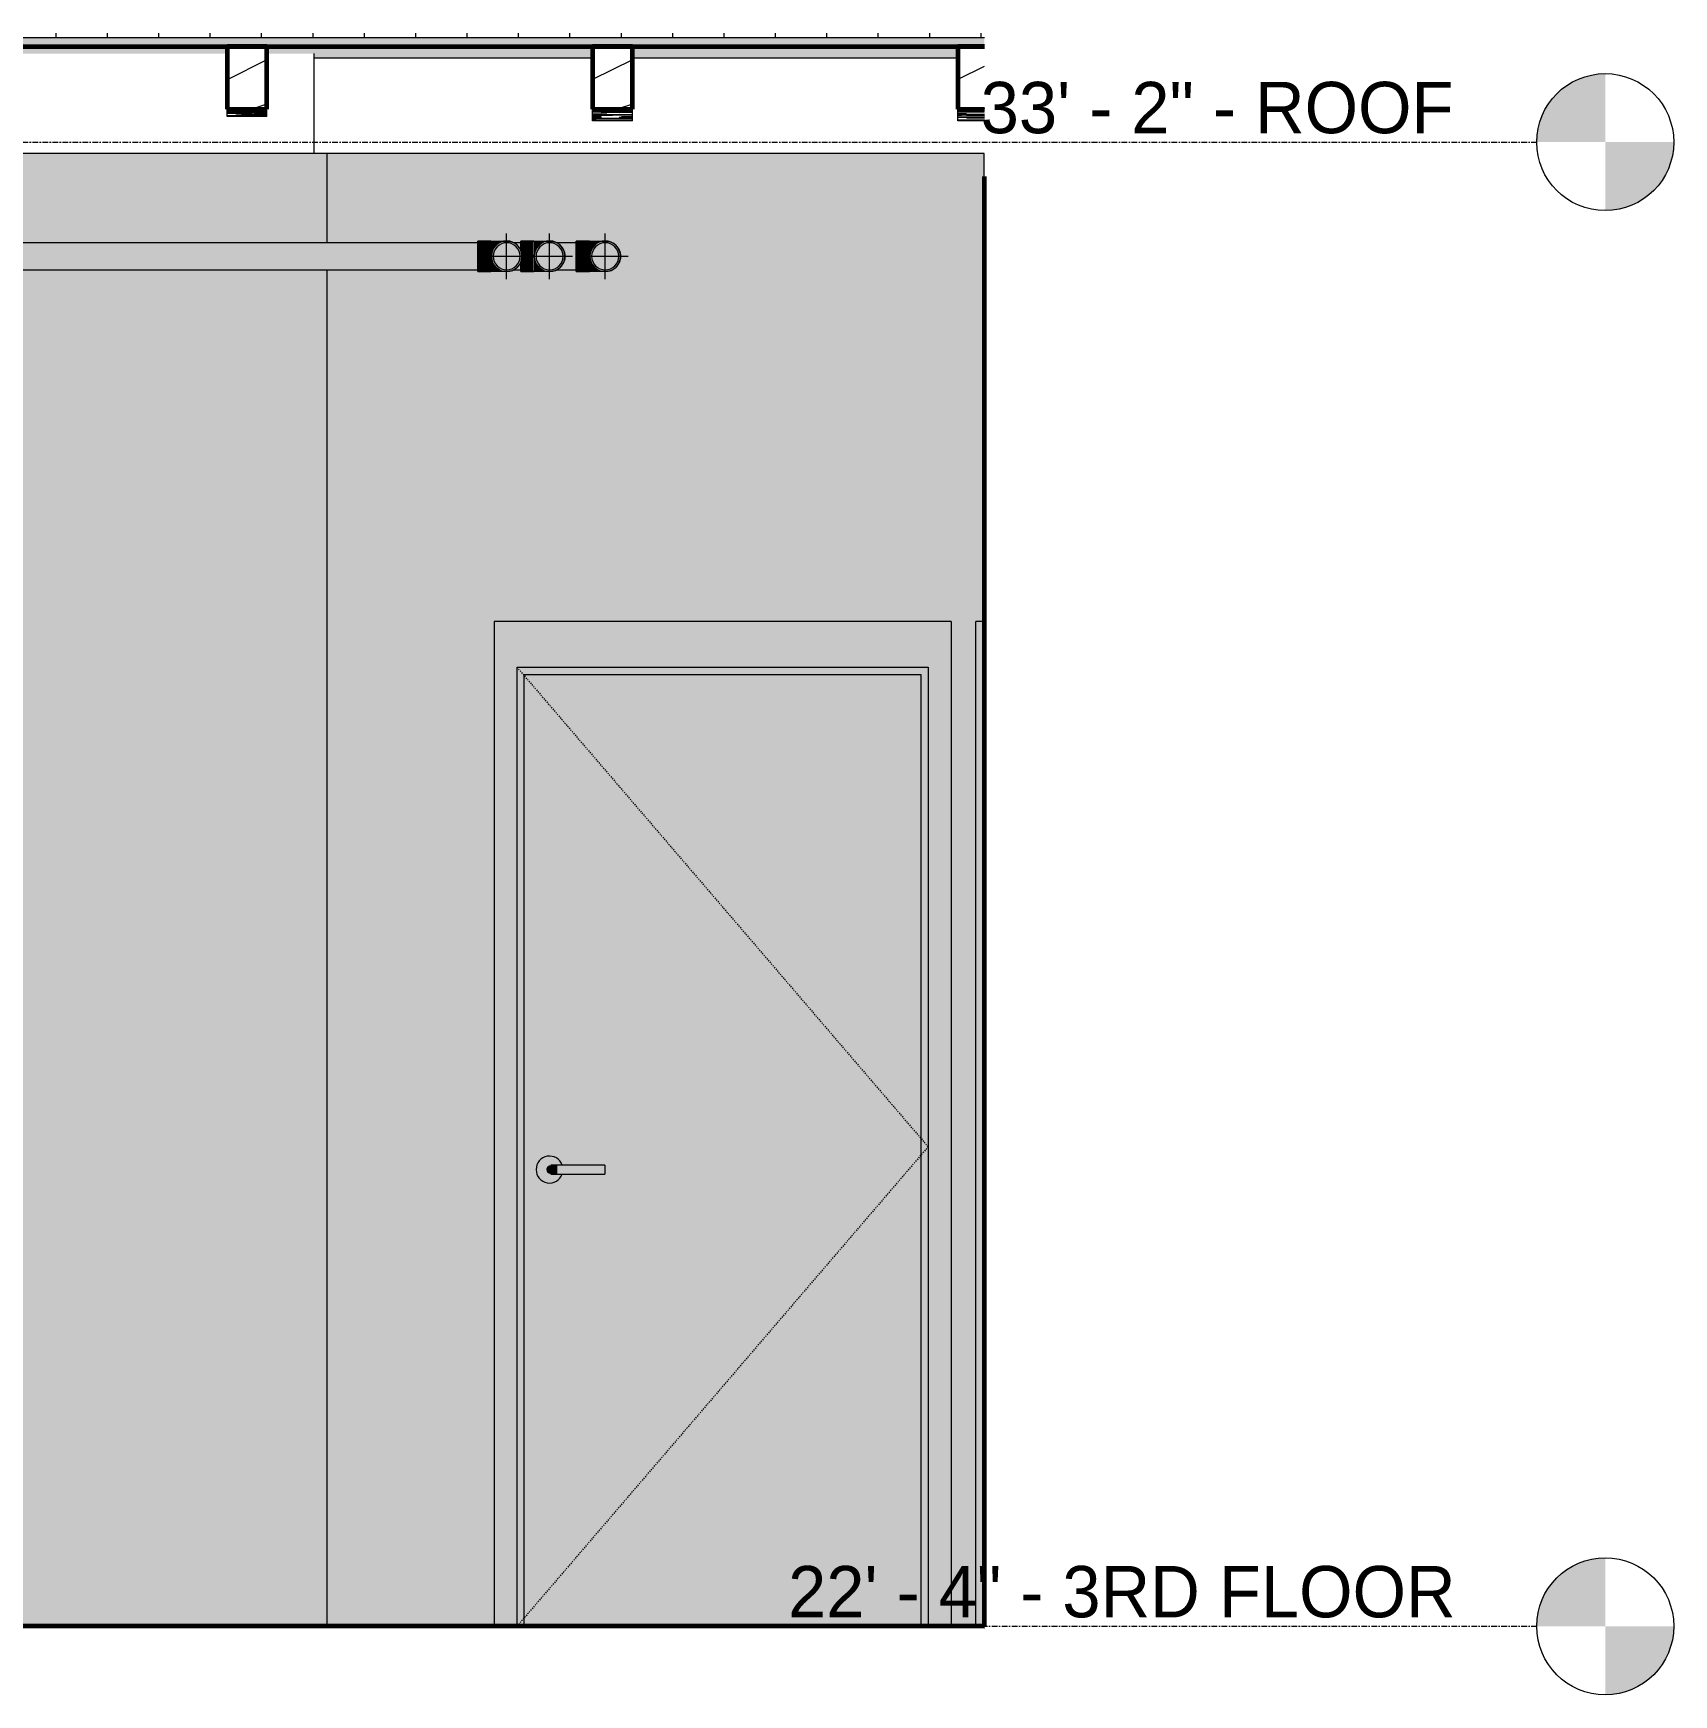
# Model space of a CAD drawing. Header units: inches. Extents: x 10304 to 16189, y 229 to 496.
# Drawn here: x 11663 to 11806.7, y 262 to 407.5 of the extents above; entities that cross this region are included whole.
import ezdxf

# ---------------------------------------------------------------- set-up
doc = ezdxf.new("R2010")
doc.units = ezdxf.units.IN
doc.header["$MEASUREMENT"] = 0
doc.linetypes.add('Dash 1_16_', pattern=[0.125, 0.0625, -0.0625])
doc.linetypes.add('Grid Line 1_2_', pattern=[0.875, 0.5, -0.125, 0.125, -0.125])
for name, color, linetype, lineweight in [('0-1', 7, 'Continuous', 5), ('0-2', 10, 'Continuous', 9), ('A-DOOR', 31, 'Continuous', 18), ('A-DOOR-1', 31, 'Dash 1_16_', 9), ('A-DOOR-2', 31, 'Continuous', 9), ('A-DOOR-FRAM', 31, 'Continuous', 9), ('A-DOOR-FRAM-1', 31, 'Continuous', 18), ('A-FLOR-1', 53, 'Continuous', 5), ('A-FLOR-2', 250, 'Continuous', 60), ('A-FLOR-3', 7, 'Continuous', 18), ('A-FLOR-LEVL', 51, 'Continuous', 9), ('A-FLOR-LEVL-1', 51, 'Grid Line 1_2_', 9), ('A-FLOR-MCUT-1', 7, 'Continuous', 18), ('A-FLOR-PATT-1', 10, 'Continuous', 9), ('A-FLOR-PATT-2', 253, 'Continuous', 9), ('A-ROOF-1', 7, 'Continuous', 18), ('I-WALL', 2, 'Continuous', 18), ('I-WALL-3', 2, 'Continuous', 5), ('I-WALL-4', 2, 'Continuous', 60), ('P-PIPE', 3, 'Continuous', 9), ('P-PIPE-1', 3, 'Continuous', 5), ('P-PIPE-CNTR', 3, 'Continuous', 9), ('S-BEAM', 12, 'Continuous', 9), ('S-BEAM-1', 10, 'Continuous', 9), ('S-BEAM-2', 250, 'Continuous', 60)]:
    doc.layers.add(name, color=color, linetype=linetype, lineweight=lineweight)
doc.styles.add('Century Gothic', font='ufonts.com_century-gothic.ttf', dxfattribs={"height": 4.5})
pattern_1 = [(216.87, (11407.228, 7.997), (23.9897714, 15.993643), [3.998, -35.986]), (206.565, (11412.026, 5.598), (-7.99708, -7.99662), [8.941, -8.941]), (198.435, (11412.026, 1.599), (-15.993845, -7.997098), [5.058, -20.23])]
pattern_2 = [(180.895, (11407.228, 400.879), (22.0729628793, 0.302817983), [3.199, -28.792]), (180.597, (11412.026, 400.829), (-11.193527481, -0.19964098), [7.997, -7.997]), (180.398, (11412.026, 400.746), (-17.592186552, -0.178205865), [4.798, -19.193])]

# ---------------------------------------------------------------- blocks, each defined once
blk = doc.blocks.new('CTR - 1st Phase - Shell_rvt-1-INTERIOR ELEVATION - CORRIDOR NORTH _302_N_ - 3RD FLOOR - NORTH WALL')
at = {"layer": 'A-FLOR-1'}
h = blk.add_hatch(color=256, dxfattribs=at)
h.paths.add_polyline_path([(11702.77, 405.38), (11712, 405.38), (11712, 406.39), (11683.5, 406.39), (11683.5, 405.75), (11687.61, 405.75), (11687.61, 405.38), (11688.74, 405.38)], flags=0)
h.paths.add_polyline_path([(11715.5, 405.38), (11744, 405.39), (11744, 406.39), (11715.5, 406.39), (11715.5, 405.52)], flags=0)
h.paths.add_polyline_path([(11008, 405.38), (11008, 406.39), (10979.5, 406.39), (10979.5, 405.38), (11007.85, 405.38)], flags=0)
h.paths.add_polyline_path([(11023.1, 405.38), (11024.23, 405.38), (11024.23, 405.75), (11040, 405.77), (11040, 406.39), (11011.5, 406.39), (11011.5, 405.38)], flags=0)
h.paths.add_polyline_path([(10967.19, 405.38), (10976, 405.38), (10976, 406.39), (10947.5, 406.39), (10947.5, 405.75), (10965.44, 405.75), (10965.44, 405.38), (10967.1, 405.38)], flags=0)
h.paths.add_polyline_path([(10354.9, 405.38), (10368, 405.38), (10368, 406.39), (10352.45, 406.38), (10352.46, 405.38)], flags=0)
h.paths.add_polyline_path([(10371.5, 405.38), (10400, 405.38), (10400, 406.39), (10371.5, 406.37), (10371.5, 405.51)], flags=0)
h.paths.add_polyline_path([(10403.5, 405.38), (10410.69, 405.38), (10410.69, 405.75), (10432, 405.75), (10432, 406.39), (10403.5, 406.39), (10403.5, 405.71)], flags=0)
h.paths.add_polyline_path([(10710.2, 405.38), (10710.94, 405.38), (10710.94, 405.75), (10720, 405.75), (10720, 406.39), (10691.5, 406.39), (10691.5, 405.38), (10709.81, 405.38)], flags=0)
h.paths.add_polyline_path([(10688, 405.38), (10688, 406.39), (10659.5, 406.39), (10659.5, 405.38), (10679.14, 405.38)], flags=0)
h.paths.add_polyline_path([(10652.15, 405.38), (10656, 405.38), (10656, 406.39), (10627.5, 406.39), (10627.5, 405.75), (10652.15, 405.75)], flags=0)
h.paths.add_polyline_path([(11433.9, 405.66), (11456, 405.66), (11456, 406.39), (11427.5, 406.39), (11427.5, 405.75), (11432.31, 405.75), (11432.31, 405.66)], flags=0)
h.paths.add_polyline_path([(11551.69, 405.66), (11551.69, 405.75), (11552, 405.75), (11552, 406.39), (11523.5, 406.39), (11523.5, 405.66), (11550.64, 405.66)], flags=0)
h.paths.add_polyline_path([(11460.42, 405.66), (11488, 405.66), (11488, 406.39), (11459.5, 406.39), (11459.5, 405.66)], flags=0)
h.paths.add_polyline_path([(11491.5, 405.66), (11520, 405.66), (11520, 406.39), (11491.5, 406.39), (11491.5, 405.71)], flags=0)
h.paths.add_polyline_path([(10819.5, 405.75), (10848, 405.75), (10848, 406.39), (10819.5, 406.39), (10819.5, 405.9)], flags=0)
h.paths.add_polyline_path([(11584, 405.75), (11584, 406.39), (11555.5, 406.39), (11555.5, 405.75), (11577.1, 405.75)], flags=0)
h.paths.add_polyline_path([(10766.26, 405.75), (10784, 405.75), (10784, 406.39), (10755.5, 406.39), (10755.5, 405.75)], flags=0)
h.paths.add_polyline_path([(11587.5, 405.75), (11616, 405.75), (11616, 406.39), (11587.5, 406.39), (11587.5, 405.79)], flags=0)
h.paths.add_polyline_path([(10816, 405.75), (10816, 406.39), (10787.5, 406.39), (10787.5, 405.75), (10809.82, 405.75)], flags=0)
h.paths.add_polyline_path([(10851.5, 405.75), (10880, 405.75), (10880, 406.39), (10851.5, 406.39), (10851.5, 405.87)], flags=0)
h.paths.add_polyline_path([(10752, 405.75), (10752, 406.39), (10723.5, 406.39), (10723.5, 405.75), (10744.48, 405.75)], flags=0)
h.paths.add_polyline_path([(10883.5, 405.75), (10912, 405.75), (10912, 406.39), (10883.5, 406.39), (10883.5, 405.84)], flags=0)
h.paths.add_polyline_path([(10915.5, 405.75), (10944, 405.75), (10944, 406.39), (10915.5, 406.39), (10915.5, 405.8)], flags=0)
h.paths.add_polyline_path([(10624, 405.75), (10624, 406.39), (10595.5, 406.39), (10595.5, 405.75), (10613.8, 405.75)], flags=0)
h.paths.add_polyline_path([(11619.5, 405.75), (11648, 405.75), (11648, 406.39), (11619.5, 406.39), (11619.5, 405.91)], flags=0)
h.paths.add_polyline_path([(10435.5, 405.75), (10464, 405.75), (10464, 406.39), (10435.5, 406.39), (10435.5, 406.21)], flags=0)
h.paths.add_polyline_path([(11424, 405.75), (11424, 406.39), (11395.5, 406.39), (11395.5, 405.75), (11419.64, 405.75)], flags=0)
h.paths.add_polyline_path([(11651.5, 405.75), (11680, 405.75), (11680, 406.39), (11651.5, 406.39), (11651.5, 406.03)], flags=0)
h.paths.add_polyline_path([(10467.5, 405.75), (10496, 405.75), (10496, 406.39), (10467.5, 406.39), (10467.5, 406.14)], flags=0)
h.paths.add_polyline_path([(11392, 405.75), (11392, 406.39), (11363.5, 406.39), (11363.5, 405.75), (11376.08, 405.75)], flags=0)
h.paths.add_polyline_path([(10592, 405.75), (10592, 406.39), (10563.5, 406.39), (10563.5, 405.75), (10570.25, 405.75)], flags=0)
h.paths.add_polyline_path([(11360, 405.75), (11360, 406.39), (11331.5, 406.39), (11331.5, 405.75), (11354.3, 405.75)], flags=0)
h.paths.add_polyline_path([(11168, 405.75), (11168, 406.39), (11139.5, 406.39), (11139.5, 405.75), (11158.29, 405.75)], flags=0)
h.paths.add_polyline_path([(11328, 405.75), (11328, 406.39), (11299.5, 406.39), (11299.5, 405.75), (11310.74, 405.75)], flags=0)
h.paths.add_polyline_path([(11043.5, 405.75), (11072, 405.75), (11072, 406.39), (11043.5, 406.39), (11043.5, 405.77)], flags=0)
h.paths.add_polyline_path([(10499.5, 405.75), (10528, 405.75), (10528, 406.39), (10499.5, 406.39), (10499.5, 406.08)], flags=0)
h.paths.add_polyline_path([(11296, 405.75), (11296, 406.39), (11267.5, 406.39), (11267.5, 405.75), (11288.96, 405.75)], flags=0)
h.paths.add_polyline_path([(10560, 405.75), (10560, 406.39), (10531.5, 406.39), (10531.5, 405.75), (10548.47, 405.75)], flags=0)
h.paths.add_polyline_path([(11075.5, 405.75), (11104, 405.75), (11104, 406.39), (11075.5, 406.39), (11075.5, 405.8)], flags=0)
h.paths.add_polyline_path([(11264, 405.75), (11264, 406.39), (11235.5, 406.39), (11235.5, 405.75), (11245.4, 405.75)], flags=0)
h.paths.add_polyline_path([(11107.5, 405.75), (11136, 405.75), (11136, 406.39), (11107.5, 406.39), (11107.5, 405.83)], flags=0)
h.paths.add_polyline_path([(11232, 405.75), (11232, 406.39), (11203.5, 406.39), (11203.5, 405.75), (11223.63, 405.75)], flags=0)
h.paths.add_polyline_path([(11171.5, 405.75), (11200, 405.75), (11200, 406.39), (11171.5, 406.39), (11171.5, 405.88)], flags=0)
at = {"layer": 'A-FLOR-PATT-1'}
h = blk.add_hatch(dxfattribs=at)
h.set_pattern_fill('FP_1', color=256, style=0, pattern_type=2)
h.set_pattern_definition([(0, (11404.029, 0), (0, 2.399), []), (315, (11404.029, 0), (2.3985062, 0), [3.393, -3.393]), (45, (11404.029, 0), (2.3985062, 0), [3.393, -3.393])])
h.paths.add_polyline_path([(11724.55, 406.39), (11746.33, 406.39), (11746.31, 407.14), (10352.45, 407.14), (10352.46, 406.39), (11702.77, 406.39)], flags=0)
at = {"layer": 'A-FLOR-PATT-2'}
h = blk.add_hatch(dxfattribs=at)
h.set_pattern_fill('FP_2', color=256, style=0, pattern_type=2)
h.set_pattern_definition([(0, (11404.029, 0), (0, 4.5), []), (90, (11404.029, 0), (-4.5, 3e-16), [])])
h.paths.add_polyline_path([(11092.95, 407.14), (11746.33, 407.14), (11746.33, 407.54), (10352.45, 407.54), (10352.45, 407.14), (11071.17, 407.14)], flags=0)
at = {"layer": 'A-FLOR-2'}
for p, q in [((10352.45, 406.39), (11746.33, 406.39)), ((11746.33, 268), (10352.45, 268))]:
    blk.add_line(p, q, dxfattribs=at)
at = {"layer": 'A-FLOR-3'}
for p, q in [((11687.61, 405.38), (11712, 405.38)), ((11715.5, 405.38), (11744, 405.38))]:
    blk.add_line(p, q, dxfattribs=at)
at = {"layer": 'A-FLOR-MCUT-1'}
blk.add_line((11746.33, 407.14), (10352.45, 407.14), dxfattribs=at)
at = {"layer": 'A-ROOF-1'}
blk.add_line((11687.61, 405.75), (11687.61, 397), dxfattribs=at)
blk = doc.blocks.new('LVL-Laminated Veneer Lumber - 4X6 S_ PINE - NO_ 1-V36-INTERIOR ELEVATION - CORRIDOR NORTH _302_N_ - 3RD FLOOR - NORTH WALL')
at = {"layer": 'S-BEAM'}
h = blk.add_hatch(dxfattribs=at)
h.set_pattern_fill('FP_5', color=256, style=0, pattern_type=2)
h.set_pattern_definition(pattern_1)
h.paths.add_polyline_path([(11683.5, 400.89), (11683.5, 406.39), (11680, 406.39), (11680, 400.89), (11680.99, 400.89)], flags=0)
at = {"layer": 'S-BEAM-1'}
h = blk.add_hatch(dxfattribs=at)
h.set_pattern_fill('FP_6', color=256, style=0, pattern_type=2)
h.set_pattern_definition(pattern_2)
h.paths.add_polyline_path([(11680, 400.25), (11683.5, 400.25), (11683.5, 400.89), (11680, 400.89)], flags=0)
for p, q in [((11680, 400.25), (11680, 400.89)), ((11683.5, 400.25), (11680, 400.25)), ((11683.5, 400.25), (11683.5, 400.89))]:
    blk.add_line(p, q, dxfattribs=at)
at = {"layer": 'S-BEAM-2'}
for p, q in [((11683.5, 406.39), (11680, 406.39)), ((11680, 406.39), (11680, 400.89)), ((11683.5, 400.89), (11683.5, 406.39)), ((11680, 400.89), (11683.5, 400.89))]:
    blk.add_line(p, q, dxfattribs=at)
blk = doc.blocks.new('LVL-Laminated Veneer Lumber - 4X6 S_ PINE - NO_ 1-V37-INTERIOR ELEVATION - CORRIDOR NORTH _302_N_ - 3RD FLOOR - NORTH WALL')
at = {"layer": 'S-BEAM'}
h = blk.add_hatch(dxfattribs=at)
h.set_pattern_fill('FP_5', color=256, style=0, pattern_type=2)
h.set_pattern_definition(pattern_1)
h.paths.add_polyline_path([(11712, 400.89), (11715.5, 400.89), (11715.5, 406.39), (11712, 406.39), (11712, 405.38)], flags=0)
at = {"layer": 'S-BEAM-1'}
h = blk.add_hatch(dxfattribs=at)
h.set_pattern_fill('FP_6', color=256, style=0, pattern_type=2)
h.set_pattern_definition(pattern_2)
h.paths.add_polyline_path([(11715.5, 399.88), (11715.5, 400.89), (11712, 400.89), (11712, 399.88)], flags=0)
for p, q in [((11712, 399.88), (11712, 400.89)), ((11715.5, 399.88), (11715.5, 400.89)), ((11715.5, 399.88), (11712, 399.88))]:
    blk.add_line(p, q, dxfattribs=at)
at = {"layer": 'S-BEAM-2'}
for p, q in [((11715.5, 406.39), (11712, 406.39)), ((11712, 406.39), (11712, 400.89)), ((11715.5, 400.89), (11715.5, 406.39)), ((11712, 400.89), (11715.5, 400.89))]:
    blk.add_line(p, q, dxfattribs=at)
blk = doc.blocks.new('LVL-Laminated Veneer Lumber - 4X6 S_ PINE - NO_ 1-2360220-INTERIOR ELEVATION - CORRIDOR NORTH _302_N_ - 3RD FLOOR - NORTH WALL')
at = {"layer": 'S-BEAM'}
h = blk.add_hatch(dxfattribs=at)
h.set_pattern_fill('FP_5', color=256, style=0, pattern_type=2)
h.set_pattern_definition(pattern_1)
h.paths.add_polyline_path([(11746.31, 400.89), (11746.33, 400.89), (11746.31, 406.39), (11744, 406.38), (11744, 400.89)], flags=0)
at = {"layer": 'S-BEAM-1'}
h = blk.add_hatch(dxfattribs=at)
h.set_pattern_fill('FP_6', color=256, style=0, pattern_type=2)
h.set_pattern_definition(pattern_2)
h.paths.add_polyline_path([(11746.33, 399.88), (11746.31, 400.89), (11744, 400.89), (11744, 399.88), (11746.31, 399.88)], flags=0)
for p, q in [((11744, 399.88), (11744, 400.89)), ((11746.33, 399.88), (11744, 399.88))]:
    blk.add_line(p, q, dxfattribs=at)
at = {"layer": 'S-BEAM-2'}
for p, q in [((11746.33, 406.39), (11744, 406.39)), ((11744, 406.39), (11744, 400.89)), ((11744, 400.89), (11746.33, 400.89))]:
    blk.add_line(p, q, dxfattribs=at)
blk = doc.blocks.new('CTR - 1st Phase - Structure_rvt-1-INTERIOR ELEVATION - CORRIDOR NORTH _302_N_ - 3RD FLOOR - NORTH WALL')
at = {"layer": '0-2'}
for name in ['LVL-Laminated Veneer Lumber - 4X6 S_ PINE - NO_ 1-V36-INTERIOR ELEVATION - CORRIDOR NORTH _302_N_ - 3RD FLOOR - NORTH WALL', 'LVL-Laminated Veneer Lumber - 4X6 S_ PINE - NO_ 1-V37-INTERIOR ELEVATION - CORRIDOR NORTH _302_N_ - 3RD FLOOR - NORTH WALL', 'LVL-Laminated Veneer Lumber - 4X6 S_ PINE - NO_ 1-2360220-INTERIOR ELEVATION - CORRIDOR NORTH _302_N_ - 3RD FLOOR - NORTH WALL']:
    blk.add_blockref(name, (0, 0), dxfattribs=at)
blk = doc.blocks.new('Elbow - PVC - Sch 40 - Standard-V1-INTERIOR ELEVATION - CORRIDOR NORTH _302_N_ - 3RD FLOOR - NORTH WALL')
at = {"layer": 'P-PIPE'}
for points in [[(11710.59, 388), (11711.74, 388), (11711.74, 389.34), (11710.59, 389.34), (11710.59, 388.31)], [(11711.77, 388), (11711.78, 388.01), (11711.82, 388.35), (11711.97, 388.69), (11712.17, 388.95), (11712.5, 389.19), (11712.79, 389.31), (11713, 389.34), (11711.96, 389.34), (11711.74, 389.34), (11711.74, 388)], [(11711.74, 386.66), (11711.74, 388), (11710.59, 388), (11710.59, 386.66), (11710.94, 386.66)], [(11713.12, 386.66), (11712.75, 386.71), (11712.43, 386.85), (11712.12, 387.11), (11711.94, 387.37), (11711.82, 387.67), (11711.77, 388), (11711.74, 388), (11711.74, 386.66), (11713.04, 386.66)]]:
    blk.add_hatch(color=256, dxfattribs=at).paths.add_polyline_path(points, flags=0)
h = blk.add_hatch(color=256, dxfattribs=at)
h.paths.add_polyline_path([(11713.12, 386.66), (11713.47, 386.7), (11713.81, 386.85), (11714.07, 387.05), (11714.31, 387.38), (11714.42, 387.69), (11714.46, 388.03), (11714.42, 388.35), (11714.27, 388.69), (11714.07, 388.95), (11713.71, 389.2), (11713.47, 389.3), (11713.12, 389.34), (11712.77, 389.3), (11712.43, 389.15), (11712.17, 388.95), (11711.93, 388.62), (11711.82, 388.33), (11711.78, 387.99), (11711.82, 387.65), (11711.97, 387.31), (11712.17, 387.05), (11712.53, 386.8), (11712.81, 386.7)], flags=0)
h.paths.add_polyline_path([(11713.12, 386.81), (11712.81, 386.85), (11712.47, 387.01), (11712.28, 387.16), (11712.09, 387.41), (11711.97, 387.69), (11711.93, 388), (11711.97, 388.31), (11712.09, 388.59), (11712.3, 388.85), (11712.53, 389.03), (11712.81, 389.15), (11713.12, 389.19), (11713.43, 389.15), (11713.75, 389), (11713.96, 388.84), (11714.15, 388.59), (11714.27, 388.31), (11714.31, 388), (11714.27, 387.69), (11714.11, 387.36), (11713.96, 387.16), (11713.66, 386.95), (11713.43, 386.85), (11713.16, 386.82)], flags=0)
for p, q in [((11711.74, 389.34), (11710.59, 389.34)), ((11710.59, 388), (11710.59, 389.34)), ((11710.59, 386.66), (11710.59, 388)), ((11710.59, 386.66), (11711.74, 386.66))]:
    blk.add_line(p, q, dxfattribs=at)
at = {"layer": 'P-PIPE', "flags": 128}
for points in [[(11711.74, 389.34), (11711.8, 389.34), (11711.85, 389.34), (11711.91, 389.34), (11711.96, 389.34), (11712.02, 389.34), (11712.07, 389.34), (11712.12, 389.34), (11712.18, 389.34), (11712.23, 389.34), (11712.28, 389.34), (11712.33, 389.34), (11712.38, 389.34), (11712.43, 389.34), (11712.48, 389.34), (11712.52, 389.34), (11712.57, 389.34), (11712.61, 389.34), (11712.65, 389.34), (11712.69, 389.34), (11712.73, 389.34), (11712.77, 389.34), (11712.8, 389.34), (11712.84, 389.34), (11712.87, 389.34), (11712.9, 389.34), (11712.93, 389.34), (11712.96, 389.34), (11712.98, 389.34), (11713.01, 389.34), (11713.03, 389.34), (11713.05, 389.34), (11713.06, 389.34), (11713.08, 389.34), (11713.09, 389.34), (11713.1, 389.34), (11713.11, 389.34), (11713.11, 389.34), (11713.12, 389.34), (11713.12, 389.34), (11713.12, 389.34)], [(11713.12, 389.34), (11713.17, 389.34), (11713.23, 389.34), (11713.28, 389.33), (11713.33, 389.33), (11713.39, 389.32), (11713.44, 389.31), (11713.49, 389.29), (11713.54, 389.28), (11713.59, 389.26), (11713.64, 389.24), (11713.69, 389.22), (11713.74, 389.19), (11713.79, 389.17), (11713.83, 389.14), (11713.88, 389.11), (11713.92, 389.08), (11713.97, 389.05), (11714.01, 389.01), (11714.05, 388.97), (11714.08, 388.94), (11714.12, 388.9), (11714.16, 388.86), (11714.19, 388.81), (11714.22, 388.77), (11714.25, 388.73), (11714.28, 388.68), (11714.31, 388.63), (11714.33, 388.59), (11714.35, 388.54), (11714.37, 388.49), (11714.39, 388.44), (11714.41, 388.39), (11714.42, 388.33), (11714.43, 388.28), (11714.44, 388.23), (11714.45, 388.18), (11714.46, 388.12), (11714.46, 388.07), (11714.46, 388.01), (11714.46, 388)], [(11714.46, 388), (11714.46, 387.95), (11714.46, 387.89), (11714.45, 387.84), (11714.45, 387.79), (11714.44, 387.73), (11714.43, 387.68), (11714.41, 387.63), (11714.4, 387.58), (11714.38, 387.53), (11714.36, 387.48), (11714.34, 387.43), (11714.31, 387.38), (11714.29, 387.33), (11714.26, 387.29), (11714.23, 387.24), (11714.2, 387.2), (11714.16, 387.15), (11714.13, 387.11), (11714.09, 387.07), (11714.06, 387.04), (11714.02, 387), (11713.98, 386.96), (11713.93, 386.93), (11713.89, 386.9), (11713.85, 386.87), (11713.8, 386.84), (11713.75, 386.81), (11713.71, 386.79), (11713.66, 386.77), (11713.61, 386.75), (11713.56, 386.73), (11713.51, 386.71), (11713.45, 386.7), (11713.4, 386.69), (11713.35, 386.68), (11713.3, 386.67), (11713.24, 386.66), (11713.19, 386.66), (11713.13, 386.66), (11713.12, 386.66)], [(11713.12, 386.66), (11713.12, 386.66), (11713.12, 386.66), (11713.11, 386.66), (11713.1, 386.66), (11713.09, 386.66), (11713.08, 386.66), (11713.07, 386.66), (11713.05, 386.66), (11713.03, 386.66), (11713.01, 386.66), (11712.99, 386.66), (11712.96, 386.66), (11712.94, 386.66), (11712.91, 386.66), (11712.88, 386.66), (11712.85, 386.66), (11712.81, 386.66), (11712.78, 386.66), (11712.74, 386.66), (11712.7, 386.66), (11712.66, 386.66), (11712.62, 386.66), (11712.58, 386.66), (11712.53, 386.66), (11712.49, 386.66), (11712.44, 386.66), (11712.39, 386.66), (11712.34, 386.66), (11712.29, 386.66), (11712.24, 386.66), (11712.19, 386.66), (11712.14, 386.66), (11712.09, 386.66), (11712.03, 386.66), (11711.98, 386.66), (11711.92, 386.66), (11711.87, 386.66), (11711.81, 386.66), (11711.76, 386.66), (11711.74, 386.66)]]:
    blk.add_lwpolyline(points, dxfattribs=at)
at = {"layer": 'P-PIPE'}
for start, end in [(0, 180), (180, 0)]:
    blk.add_arc((11713.12, 388), 1.34, start, end, dxfattribs=at)
blk = doc.blocks.new('Elbow - PVC - Sch 40 - Standard-V2-INTERIOR ELEVATION - CORRIDOR NORTH _302_N_ - 3RD FLOOR - NORTH WALL')
at = {"layer": 'P-PIPE'}
for points in [[(11705.83, 388), (11706.87, 388), (11706.85, 389.34), (11705.72, 389.34), (11705.72, 388.52), (11705.79, 388.31)], [(11706.89, 388), (11706.91, 388.01), (11706.95, 388.35), (11707.1, 388.69), (11707.3, 388.95), (11707.63, 389.19), (11707.92, 389.31), (11708.17, 389.34), (11707.08, 389.34), (11706.87, 389.34), (11706.87, 388)], [(11706.87, 386.66), (11706.85, 388), (11705.83, 388), (11705.79, 387.65), (11705.72, 387.48), (11705.72, 386.66), (11706.85, 386.66)], [(11706.87, 386.66), (11708.17, 386.67), (11707.88, 386.71), (11707.55, 386.85), (11707.25, 387.11), (11707.05, 387.41), (11706.94, 387.69), (11706.89, 388), (11706.87, 388), (11706.87, 386.7)]]:
    blk.add_hatch(color=256, dxfattribs=at).paths.add_polyline_path(points, flags=0)
h = blk.add_hatch(color=256, dxfattribs=at)
h.paths.add_polyline_path([(11708.25, 386.66), (11708.6, 386.7), (11708.94, 386.85), (11709.2, 387.05), (11709.44, 387.41), (11709.55, 387.69), (11709.59, 388), (11709.55, 388.35), (11709.39, 388.69), (11709.2, 388.95), (11708.84, 389.2), (11708.56, 389.3), (11708.21, 389.34), (11707.9, 389.3), (11707.55, 389.15), (11707.3, 388.95), (11707.05, 388.59), (11706.94, 388.31), (11706.91, 387.99), (11706.95, 387.65), (11707.1, 387.31), (11707.3, 387.05), (11707.65, 386.8), (11707.94, 386.7), (11708.21, 386.66)], flags=0)
h.paths.add_polyline_path([(11708.25, 386.81), (11707.94, 386.85), (11707.6, 387.01), (11707.41, 387.16), (11707.22, 387.41), (11707.1, 387.69), (11707.06, 388), (11707.1, 388.31), (11707.22, 388.59), (11707.41, 388.84), (11707.65, 389.03), (11707.94, 389.15), (11708.25, 389.19), (11708.56, 389.15), (11708.88, 389), (11709.09, 388.84), (11709.28, 388.59), (11709.39, 388.31), (11709.44, 388), (11709.39, 387.69), (11709.24, 387.36), (11709.09, 387.16), (11708.84, 386.97), (11708.56, 386.85), (11708.25, 386.81)], flags=0)
for p, q in [((11706.87, 389.34), (11705.72, 389.34)), ((11705.72, 388.53), (11705.72, 389.34)), ((11705.72, 386.66), (11705.72, 387.47)), ((11705.72, 386.66), (11706.87, 386.66))]:
    blk.add_line(p, q, dxfattribs=at)
at = {"layer": 'P-PIPE', "flags": 128}
for points in [[(11706.87, 389.34), (11706.93, 389.34), (11706.98, 389.34), (11707.04, 389.34), (11707.09, 389.34), (11707.15, 389.34), (11707.2, 389.34), (11707.25, 389.34), (11707.31, 389.34), (11707.36, 389.34), (11707.41, 389.34), (11707.46, 389.34), (11707.51, 389.34), (11707.56, 389.34), (11707.6, 389.34), (11707.65, 389.34), (11707.69, 389.34), (11707.74, 389.34), (11707.78, 389.34), (11707.82, 389.34), (11707.86, 389.34), (11707.9, 389.34), (11707.93, 389.34), (11707.97, 389.34), (11708, 389.34), (11708.03, 389.34), (11708.06, 389.34), (11708.09, 389.34), (11708.11, 389.34), (11708.13, 389.34), (11708.15, 389.34), (11708.17, 389.34), (11708.19, 389.34), (11708.2, 389.34), (11708.22, 389.34), (11708.23, 389.34), (11708.24, 389.34), (11708.24, 389.34), (11708.25, 389.34), (11708.25, 389.34), (11708.25, 389.34)], [(11708.25, 389.34), (11708.3, 389.34), (11708.36, 389.34), (11708.41, 389.33), (11708.46, 389.33), (11708.51, 389.32), (11708.57, 389.31), (11708.62, 389.29), (11708.67, 389.28), (11708.72, 389.26), (11708.77, 389.24), (11708.82, 389.22), (11708.87, 389.19), (11708.92, 389.17), (11708.96, 389.14), (11709.01, 389.11), (11709.05, 389.08), (11709.09, 389.05), (11709.13, 389.01), (11709.17, 388.97), (11709.21, 388.94), (11709.25, 388.9), (11709.28, 388.86), (11709.32, 388.81), (11709.35, 388.77), (11709.38, 388.73), (11709.41, 388.68), (11709.43, 388.63), (11709.46, 388.59), (11709.48, 388.54), (11709.5, 388.49), (11709.52, 388.44), (11709.54, 388.39), (11709.55, 388.33), (11709.56, 388.28), (11709.57, 388.23), (11709.58, 388.18), (11709.59, 388.12), (11709.59, 388.07), (11709.59, 388.01), (11709.59, 388)], [(11709.59, 388), (11709.59, 387.95), (11709.59, 387.89), (11709.58, 387.84), (11709.57, 387.79), (11709.57, 387.73), (11709.55, 387.68), (11709.54, 387.63), (11709.52, 387.58), (11709.51, 387.53), (11709.49, 387.48), (11709.46, 387.43), (11709.44, 387.38), (11709.41, 387.33), (11709.39, 387.29), (11709.36, 387.24), (11709.33, 387.2), (11709.29, 387.15), (11709.26, 387.11), (11709.22, 387.07), (11709.18, 387.04), (11709.15, 387), (11709.1, 386.96), (11709.06, 386.93), (11709.02, 386.9), (11708.97, 386.87), (11708.93, 386.84), (11708.88, 386.81), (11708.83, 386.79), (11708.78, 386.77), (11708.73, 386.75), (11708.68, 386.73), (11708.63, 386.71), (11708.58, 386.7), (11708.53, 386.69), (11708.48, 386.68), (11708.42, 386.67), (11708.37, 386.66), (11708.32, 386.66), (11708.26, 386.66), (11708.25, 386.66)], [(11708.25, 386.66), (11708.25, 386.66), (11708.24, 386.66), (11708.24, 386.66), (11708.23, 386.66), (11708.22, 386.66), (11708.21, 386.66), (11708.19, 386.66), (11708.18, 386.66), (11708.16, 386.66), (11708.14, 386.66), (11708.12, 386.66), (11708.09, 386.66), (11708.07, 386.66), (11708.04, 386.66), (11708.01, 386.66), (11707.98, 386.66), (11707.94, 386.66), (11707.91, 386.66), (11707.87, 386.66), (11707.83, 386.66), (11707.79, 386.66), (11707.75, 386.66), (11707.71, 386.66), (11707.66, 386.66), (11707.62, 386.66), (11707.57, 386.66), (11707.52, 386.66), (11707.47, 386.66), (11707.42, 386.66), (11707.37, 386.66), (11707.32, 386.66), (11707.27, 386.66), (11707.21, 386.66), (11707.16, 386.66), (11707.11, 386.66), (11707.05, 386.66), (11707, 386.66), (11706.94, 386.66), (11706.89, 386.66), (11706.87, 386.66)]]:
    blk.add_lwpolyline(points, dxfattribs=at)
at = {"layer": 'P-PIPE'}
for start, end in [(0, 180), (180, 0)]:
    blk.add_arc((11708.25, 388), 1.34, start, end, dxfattribs=at)
blk = doc.blocks.new('HOLLOW METAL - UNIT DOOR-V38-INTERIOR ELEVATION - CORRIDOR NORTH _302_N_ - 3RD FLOOR - NORTH WALL')
at = {"layer": 'A-DOOR'}
h = blk.add_hatch(color=256, dxfattribs=at)
h.paths.add_polyline_path([(10670.56, 268), (10705.31, 268), (10705.31, 351.38), (10670.56, 351.38), (10670.56, 302.86)], flags=0)
h.paths.add_polyline_path([(10672.79, 306.82), (10672.49, 306.86), (10672.2, 306.98), (10671.91, 307.23), (10671.77, 307.41), (10671.65, 307.69), (10671.61, 308), (10671.65, 308.31), (10671.77, 308.59), (10671.96, 308.84), (10672.2, 309.02), (10672.49, 309.14), (10672.79, 309.18), (10673.1, 309.14), (10673.38, 309.02), (10673.63, 308.84), (10673.82, 308.59), (10673.9, 308.39), (10677.62, 308.38), (10677.62, 307.61), (10673.9, 307.61), (10673.82, 307.41), (10673.63, 307.16), (10673.38, 306.98), (10673.1, 306.86)], flags=0)
h = blk.add_hatch(color=256, dxfattribs=at)
h.paths.add_polyline_path([(10672.61, 307.72), (10672.52, 307.88), (10672.51, 307.9), (10672.5, 308), (10672.53, 308.14), (10672.59, 308.25), (10672.61, 308.25), (10672.55, 307.99), (10672.61, 307.75)], flags=0)
h.paths.add_polyline_path([(10672.79, 306.82), (10673.1, 306.86), (10673.38, 306.98), (10673.68, 307.23), (10673.82, 307.41), (10673.9, 307.61), (10672.78, 307.62), (10672.63, 307.71), (10672.61, 307.75), (10672.55, 308.01), (10672.63, 308.29), (10672.74, 308.36), (10672.8, 308.38), (10672.98, 308.38), (10673.08, 308.38), (10673.9, 308.39), (10673.82, 308.59), (10673.63, 308.84), (10673.38, 309.02), (10673.1, 309.14), (10672.79, 309.18), (10672.49, 309.14), (10672.2, 309.02), (10671.96, 308.84), (10671.77, 308.59), (10671.65, 308.31), (10671.61, 308), (10671.65, 307.69), (10671.77, 307.41), (10671.96, 307.16), (10672.2, 306.98), (10672.49, 306.86)], flags=0)
for points in [[(10672.89, 307.61), (10673.12, 307.62), (10673.48, 307.62), (10673.48, 308), (10672.5, 308), (10672.54, 307.83), (10672.59, 307.75), (10672.65, 307.7), (10672.75, 307.64), (10672.83, 307.62), (10672.89, 307.61)], [(10675.06, 308), (10677.62, 308), (10677.62, 308.39), (10673.48, 308.38), (10673.48, 308), (10673.98, 308)], [(10673.7, 307.61), (10677.62, 307.62), (10677.62, 308), (10673.48, 308), (10673.48, 307.61), (10673.67, 307.61)]]:
    blk.add_hatch(color=256, dxfattribs=at).paths.add_polyline_path(points, flags=0)
h = blk.add_hatch(color=256, dxfattribs=at)
h.paths.add_polyline_path([(10672.61, 308.28), (10672.52, 308.13), (10672.51, 308.1), (10672.51, 308), (10672.55, 308), (10672.61, 308.25)], flags=0)
h.paths.add_polyline_path([(10672.78, 308), (10673.48, 308), (10673.48, 308.39), (10673.45, 308.38), (10672.88, 308.38), (10672.89, 308.39), (10672.74, 308.36), (10672.63, 308.29), (10672.61, 308.25), (10672.55, 308), (10672.74, 308)], flags=0)
at = {"layer": 'A-DOOR-FRAM-1'}
for points in [[(10707.94, 268), (10707.94, 356), (10667.94, 356), (10667.94, 268), (10669.94, 268), (10669.94, 352), (10705.94, 352), (10705.94, 268)], [(10670.56, 268), (10670.56, 351.38), (10705.31, 351.38), (10705.31, 268), (10705.94, 268), (10705.94, 352), (10669.94, 352), (10669.94, 268)]]:
    blk.add_hatch(color=256, dxfattribs=at).paths.add_polyline_path(points, flags=0)
at = {"layer": 'A-DOOR-1'}
for p, q in [((10669.94, 352), (10705.94, 310)), ((10705.94, 310), (10669.94, 268))]:
    blk.add_line(p, q, dxfattribs=at)
at = {"layer": 'A-DOOR-2'}
for p, q in [((10677.62, 308.39), (10673.48, 308.39)), ((10673.48, 307.61), (10677.62, 307.61)), ((10677.62, 308.39), (10677.62, 308)), ((10677.62, 308), (10677.62, 307.61))]:
    blk.add_line(p, q, dxfattribs=at)
at = {"layer": 'A-DOOR-2', "flags": 128}
for points in [[(10673.48, 308.39), (10673.46, 308.39), (10673.44, 308.39), (10673.41, 308.39), (10673.39, 308.39), (10673.37, 308.39), (10673.34, 308.39), (10673.32, 308.39), (10673.3, 308.39), (10673.28, 308.39), (10673.25, 308.39), (10673.23, 308.39), (10673.21, 308.39), (10673.19, 308.39), (10673.17, 308.39), (10673.15, 308.39), (10673.13, 308.39), (10673.11, 308.39), (10673.09, 308.39), (10673.08, 308.39), (10673.06, 308.39), (10673.04, 308.39), (10673.03, 308.39), (10673.01, 308.39), (10673, 308.39), (10672.99, 308.39), (10672.97, 308.39), (10672.96, 308.39), (10672.95, 308.39), (10672.94, 308.39), (10672.93, 308.39), (10672.92, 308.39), (10672.92, 308.39), (10672.91, 308.39), (10672.91, 308.39), (10672.9, 308.39), (10672.9, 308.39), (10672.89, 308.39), (10672.89, 308.39), (10672.89, 308.39)], [(10672.89, 307.61), (10672.89, 307.61), (10672.89, 307.61), (10672.9, 307.61), (10672.9, 307.61), (10672.9, 307.61), (10672.91, 307.61), (10672.92, 307.61), (10672.92, 307.61), (10672.93, 307.61), (10672.94, 307.61), (10672.95, 307.61), (10672.96, 307.61), (10672.97, 307.61), (10672.98, 307.61), (10673, 307.61), (10673.01, 307.61), (10673.02, 307.61), (10673.04, 307.61), (10673.06, 307.61), (10673.07, 307.61), (10673.09, 307.61), (10673.11, 307.61), (10673.13, 307.61), (10673.14, 307.61), (10673.16, 307.61), (10673.18, 307.61), (10673.2, 307.61), (10673.23, 307.61), (10673.25, 307.61), (10673.27, 307.61), (10673.29, 307.61), (10673.31, 307.61), (10673.34, 307.61), (10673.36, 307.61), (10673.38, 307.61), (10673.41, 307.61), (10673.43, 307.61), (10673.45, 307.61), (10673.48, 307.61), (10673.48, 307.61)]]:
    blk.add_lwpolyline(points, dxfattribs=at)
at = {"layer": 'A-DOOR-2'}
for start, end in [(19.6343, 180), (180, 340.4367)]:
    blk.add_arc((10672.79, 308), 1.18, start, end, dxfattribs=at)
at = {"layer": 'A-DOOR-FRAM'}
for p, q in [((10707.94, 356), (10667.94, 356)), ((10667.94, 356), (10667.94, 268)), ((10707.94, 356), (10707.94, 268)), ((10669.94, 352), (10705.94, 352)), ((10669.94, 268), (10669.94, 352)), ((10670.56, 351.38), (10705.31, 351.38)), ((10670.56, 268), (10670.56, 351.38)), ((10705.31, 351.38), (10705.31, 268)), ((10705.94, 352), (10705.94, 268))]:
    blk.add_line(p, q, dxfattribs=at)
blk = doc.blocks.new('HOLLOW METAL - UNIT DOOR-V40-INTERIOR ELEVATION - CORRIDOR NORTH _302_N_ - 3RD FLOOR - NORTH WALL')
at = {"layer": 'A-DOOR-FRAM-1'}
blk.add_hatch(color=256, dxfattribs=at).paths.add_polyline_path([(11746.31, 268), (11746.31, 356), (11745.56, 356), (11745.56, 268)], flags=0)
at = {"layer": 'A-DOOR-FRAM'}
for p in [(11746.31, 356), (11745.56, 268)]:
    blk.add_line(p, (11745.56, 356), dxfattribs=at)
blk = doc.blocks.new('Level - Level Head - Circle-50818-INTERIOR ELEVATION - CORRIDOR NORTH _302_N_ - 3RD FLOOR - NORTH WALL')
at = {"layer": 'A-FLOR-LEVL'}
h = blk.add_hatch(color=256, dxfattribs=at)
edge = h.paths.add_edge_path(flags=0)
edge.add_line((11800.69, 268), (11794.69, 268))
edge.add_arc((11800.69, 268), 6, 90, 180, ccw=False)
edge.add_line((11800.69, 274), (11800.69, 268))
h = blk.add_hatch(color=256, dxfattribs=at)
edge = h.paths.add_edge_path(flags=0)
edge.add_line((11800.69, 262), (11800.69, 268))
edge.add_line((11800.69, 268), (11806.69, 268))
edge.add_arc((11800.69, 268), 6, 270, 360, ccw=False)
blk.add_circle((11800.69, 268), 6, dxfattribs=at)

msp = doc.modelspace()

# ---------------------------------------------------------------- hatches: boundary and pattern name
at = {"layer": 'I-WALL'}
h = msp.add_hatch(color=256, dxfattribs=at)
h.paths.add_polyline_path([(11704.41, 389.34), (11704.06, 389.27), (11704.16, 389.3), (11704.38, 389.34)], flags=0)
h.paths.add_polyline_path([(11708.17, 389.34), (11707.82, 389.27), (11707.92, 389.3), (11708.14, 389.34)], flags=0)
h.paths.add_polyline_path([(11713.04, 389.34), (11712.69, 389.27), (11712.79, 389.3), (11713, 389.34)], flags=0)
h.paths.add_polyline_path([(11688.74, 268), (11703.4, 268), (11703.4, 356), (11743.4, 356), (11743.4, 268), (11745.56, 268), (11745.56, 356), (11746.31, 356), (11746.31, 397), (11688.74, 397), (11688.74, 389.19), (11701.96, 389.19), (11701.96, 389.34), (11704.49, 389.34), (11704.84, 389.3), (11705.16, 389.19), (11705.72, 389.19), (11705.72, 389.34), (11708.25, 389.34), (11708.6, 389.3), (11708.92, 389.19), (11710.59, 389.19), (11710.59, 389.34), (11713.12, 389.34), (11713.47, 389.3), (11713.79, 389.16), (11714.07, 388.95), (11714.28, 388.67), (11714.42, 388.31), (11714.46, 388), (11714.42, 387.65), (11714.27, 387.31), (11714.07, 387.05), (11713.79, 386.84), (11713.43, 386.7), (11713.04, 386.66), (11710.59, 386.66), (11710.59, 386.81), (11708.86, 386.81), (11708.53, 386.69), (11708.17, 386.66), (11705.72, 386.66), (11705.72, 386.81), (11705.11, 386.81), (11704.78, 386.69), (11704.41, 386.66), (11701.96, 386.66), (11701.96, 386.81), (11688.74, 386.81), (11688.74, 337.76)], flags=0)
at = {"layer": 'I-WALL-3'}
h = msp.add_hatch(color=256, dxfattribs=at)
h.paths.add_polyline_path([(11659.21, 268), (11679.74, 268), (11679.74, 386.81), (11550.64, 386.81), (11550.64, 268), (11572.09, 268)], flags=0)
h.paths.add_polyline_path([(11615.65, 389.19), (11679.74, 389.19), (11679.74, 397), (11550.64, 397), (11550.64, 389.19), (11612.93, 389.19)], flags=0)
h = msp.add_hatch(color=256, dxfattribs=at)
h.paths.add_polyline_path([(11679.74, 268), (11688.74, 268), (11688.74, 386.81), (11679.74, 386.81), (11679.74, 337.76)], flags=0)
h.paths.add_polyline_path([(11687.61, 389.19), (11688.74, 389.19), (11688.74, 397), (11679.74, 397), (11679.74, 389.19), (11686.44, 389.19)], flags=0)
at = {"layer": 'P-PIPE'}
for points in [[(11704.49, 386.81), (11704.8, 386.85), (11705.08, 386.97), (11705.33, 387.16), (11705.52, 387.41), (11705.64, 387.69), (11705.68, 388), (11705.61, 388.36), (11705.49, 388.63), (11705.33, 388.84), (11705.08, 389.03), (11704.8, 389.15), (11704.45, 389.18), (11704.12, 389.12), (11703.9, 389.03), (11703.65, 388.84), (11703.46, 388.59), (11703.34, 388.31), (11703.3, 388), (11703.34, 387.69), (11703.46, 387.41), (11703.65, 387.16), (11703.9, 386.97), (11704.18, 386.85), (11704.49, 386.81)], [(11708.25, 386.81), (11708.56, 386.85), (11708.84, 386.97), (11709.09, 387.16), (11709.28, 387.41), (11709.39, 387.69), (11709.44, 388), (11709.37, 388.36), (11709.28, 388.59), (11709.09, 388.84), (11708.84, 389.03), (11708.55, 389.15), (11708.2, 389.18), (11707.88, 389.12), (11707.65, 389.03), (11707.41, 388.84), (11707.22, 388.59), (11707.1, 388.31), (11707.06, 388), (11707.1, 387.69), (11707.22, 387.41), (11707.41, 387.16), (11707.65, 386.97), (11707.94, 386.85), (11708.25, 386.81)], [(11713.12, 386.81), (11713.43, 386.85), (11713.71, 386.97), (11713.96, 387.16), (11714.15, 387.41), (11714.27, 387.69), (11714.31, 388), (11714.24, 388.36), (11714.15, 388.59), (11713.96, 388.84), (11713.66, 389.05), (11713.43, 389.15), (11713.08, 389.18), (11712.75, 389.12), (11712.53, 389.03), (11712.28, 388.84), (11712.09, 388.59), (11711.97, 388.31), (11711.93, 388), (11711.97, 387.69), (11712.09, 387.41), (11712.3, 387.15), (11712.53, 386.97), (11712.81, 386.85), (11712.94, 386.84)]]:
    msp.add_hatch(color=256, dxfattribs=at).paths.add_polyline_path(points, flags=0)
at = {"layer": 'P-PIPE-1'}
h = msp.add_hatch(color=256, dxfattribs=at)
h.paths.add_polyline_path([(10396.22, 388), (10396.47, 388), (10396.52, 388.35), (10396.67, 388.69), (10396.87, 388.95), (10397.15, 389.19), (10396.22, 389.19), (10396.22, 388.15)], flags=0)
h.paths.add_polyline_path([(11709.59, 388), (11710.59, 388), (11710.59, 389.19), (11708.89, 389.17), (11708.94, 389.15), (11709.2, 388.95), (11709.44, 388.59), (11709.55, 388.31), (11709.58, 388.12)], flags=0)
h = msp.add_hatch(color=256, dxfattribs=at)
h.paths.add_polyline_path([(10400.35, 388), (10400.72, 388), (10400.76, 388.35), (10400.91, 388.69), (10401.11, 388.95), (10401.39, 389.19), (10400.35, 389.19), (10400.35, 388.21)], flags=0)
h.paths.add_polyline_path([(11705.72, 388.52), (11705.72, 389.19), (11705.14, 389.17), (11705.18, 389.15), (11705.49, 388.88), (11705.69, 388.59)], flags=0)
for points in [[(11400.58, 388), (11701.96, 388), (11701.96, 389.19), (10404.59, 389.19), (10404.59, 388), (11397.86, 388)], [(10404.59, 386.81), (11701.96, 386.81), (11701.96, 388), (10404.59, 388), (10404.59, 386.84)]]:
    msp.add_hatch(color=256, dxfattribs=at).paths.add_polyline_path(points, flags=0)
h = msp.add_hatch(color=256, dxfattribs=at)
h.paths.add_polyline_path([(10396.22, 386.81), (10397.2, 386.81), (10397.12, 386.85), (10396.87, 387.05), (10396.62, 387.41), (10396.51, 387.69), (10396.47, 388), (10396.22, 388), (10396.22, 386.84)], flags=0)
h.paths.add_polyline_path([(10398.43, 386.81), (10398.44, 386.81), (10398.49, 386.83)], flags=0)
h.paths.add_polyline_path([(11708.92, 386.81), (11710.59, 386.81), (11710.59, 388), (11709.59, 388), (11709.55, 387.65), (11709.39, 387.31), (11709.2, 387.05), (11708.89, 386.81)], flags=0)
h = msp.add_hatch(color=256, dxfattribs=at)
h.paths.add_polyline_path([(10400.35, 386.81), (10401.45, 386.81), (10401.37, 386.85), (10401.11, 387.05), (10400.86, 387.41), (10400.76, 387.69), (10400.72, 388), (10400.35, 388), (10400.35, 386.84)], flags=0)
h.paths.add_polyline_path([(10402.68, 386.81), (10402.68, 386.81), (10402.73, 386.83)], flags=0)
h.paths.add_polyline_path([(11705.11, 386.81), (11705.72, 386.81), (11705.72, 387.48), (11705.64, 387.31), (11705.44, 387.05), (11705.11, 386.81)], flags=0)

# ---------------------------------------------------------------- linework, layer by layer
at = {"layer": 'A-FLOR-LEVL-1'}
for p, q in [((10304.09, 398), (11794.69, 398)), ((10304.09, 268), (11794.69, 268))]:
    msp.add_line(p, q, dxfattribs=at)
at = {"layer": 'I-WALL'}
for p, q in [((11679.74, 397), (11550.64, 397)), ((11746.31, 397), (11679.74, 397)), ((11688.74, 397), (11688.74, 389.19)), ((11746.31, 395), (11746.31, 397)), ((11688.74, 386.81), (11688.74, 268))]:
    msp.add_line(p, q, dxfattribs=at)
at = {"layer": 'I-WALL-4'}
for p, q in [((11746.31, 395), (11746.31, 268)), ((11746.33, 395), (11746.31, 395)), ((11746.31, 268), (11746.33, 268))]:
    msp.add_line(p, q, dxfattribs=at)
at = {"layer": 'P-PIPE'}
for p, q in [((11701.96, 389.19), (10404.59, 389.19)), ((11705.72, 389.19), (11705.11, 389.19)), ((11710.59, 389.19), (11708.86, 389.19)), ((10404.59, 386.81), (11701.96, 386.81)), ((11705.11, 386.81), (11705.72, 386.81)), ((11708.86, 386.81), (11710.59, 386.81))]:
    msp.add_line(p, q, dxfattribs=at)
for centre, start, end in [((11704.49, 388), 0, 180), ((11708.25, 388), 0, 180), ((11713.12, 388), 0, 180), ((11704.49, 388), 180, 0), ((11708.25, 388), 180, 0), ((11713.12, 388), 180, 0)]:
    msp.add_arc(centre, 1.19, start, end, dxfattribs=at)
at = {"layer": 'P-PIPE-CNTR'}
for p, q in [((11704.49, 386), (11704.49, 390)), ((11708.25, 386), (11708.25, 390)), ((11713.12, 386), (11713.12, 390)), ((11702.49, 388), (11706.49, 388)), ((11706.25, 388), (11710.25, 388)), ((11711.12, 388), (11715.12, 388))]:
    msp.add_line(p, q, dxfattribs=at)

# ---------------------------------------------------------------- block references
at = {"layer": '0-1'}
for name in ['CTR - 1st Phase - Shell_rvt-1-INTERIOR ELEVATION - CORRIDOR NORTH _302_N_ - 3RD FLOOR - NORTH WALL', 'CTR - 1st Phase - Structure_rvt-1-INTERIOR ELEVATION - CORRIDOR NORTH _302_N_ - 3RD FLOOR - NORTH WALL']:
    msp.add_blockref(name, (0, 0), dxfattribs=at)
at = {"layer": 'A-DOOR'}
for name, p in [('HOLLOW METAL - UNIT DOOR-V38-INTERIOR ELEVATION - CORRIDOR NORTH _302_N_ - 3RD FLOOR - NORTH WALL', (1035.46, 0)), ('HOLLOW METAL - UNIT DOOR-V40-INTERIOR ELEVATION - CORRIDOR NORTH _302_N_ - 3RD FLOOR - NORTH WALL', (0, 0))]:
    msp.add_blockref(name, p, dxfattribs=at)
at = {"layer": 'A-FLOR-LEVL'}
for p in [(0, 130), (0, 0)]:
    msp.add_blockref('Level - Level Head - Circle-50818-INTERIOR ELEVATION - CORRIDOR NORTH _302_N_ - 3RD FLOOR - NORTH WALL', p, dxfattribs=at)
at = {"layer": 'P-PIPE'}
for name, p in [('Elbow - PVC - Sch 40 - Standard-V1-INTERIOR ELEVATION - CORRIDOR NORTH _302_N_ - 3RD FLOOR - NORTH WALL', (-8.63, 0)), ('Elbow - PVC - Sch 40 - Standard-V2-INTERIOR ELEVATION - CORRIDOR NORTH _302_N_ - 3RD FLOOR - NORTH WALL', (0, 0)), ('Elbow - PVC - Sch 40 - Standard-V1-INTERIOR ELEVATION - CORRIDOR NORTH _302_N_ - 3RD FLOOR - NORTH WALL', (0, 0))]:
    msp.add_blockref(name, p, dxfattribs=at)

# ---------------------------------------------------------------- texts
at = {"layer": 'A-FLOR-LEVL', "char_height": 4.5, "attachment_point": 1, "style": 'Century Gothic'}
for s, insert, width in [('33\' - 2" - ROOF', (11746, 403.28), 52.116), ('22\' - 4" - 3RD FLOOR', (11729.13, 273.28), 72.5685)]:
    msp.add_mtext(s, dxfattribs=dict(at, insert=insert, width=width))

doc.saveas('drawing.dxf')
